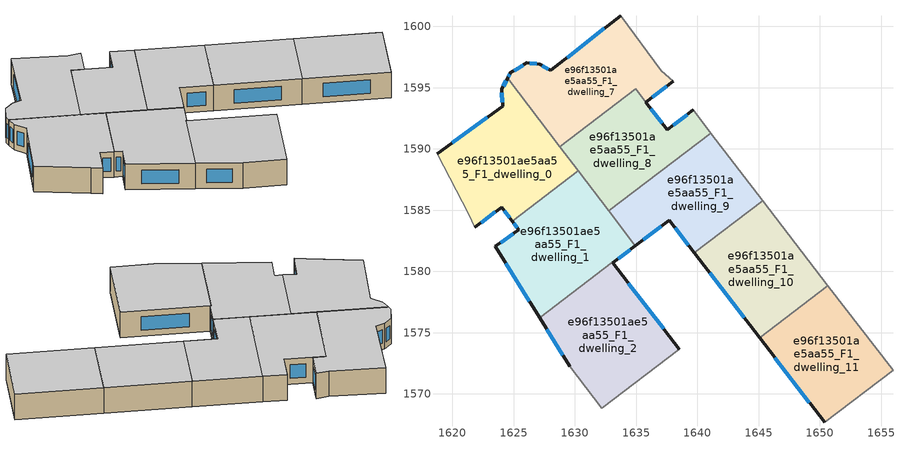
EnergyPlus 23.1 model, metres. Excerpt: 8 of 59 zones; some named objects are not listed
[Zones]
e96f13501ae5aa55_F1_dwelling_0
 floor to e96f13501ae5aa55_F0_dwelling_0 (EU_floor_Construction): 1624.52,1595.78 1630.28,1588.21 1624.89,1584.1 1624.03,1585.24 1621.85,1583.6 1621.34,1584.65 1618.76,1589.59 1624.1,1593.5 1624.03,1594.9 z3
 wall outside (EU_wall_Construction): 1624.52,1595.78 1624.03,1594.9 1624.1,1593.5 1618.76,1589.59 / 1621.85,1583.6 1624.03,1585.24 1624.89,1584.1 z3:6
 wall adiabatic (EU_wall_Construction): 1618.76,1589.59 1621.34,1584.65 1621.85,1583.6 z3:6
 wall to e96f13501ae5aa55_F1_dwelling_1 (EU_wall_Construction): 1624.89,1584.1 1630.28,1588.21 z3:6
 wall to e96f13501ae5aa55_F1_dwelling_7 (EU_wall_Construction): 1628.79,1590.17 1624.52,1595.78 z3:6
 wall to e96f13501ae5aa55_F1_dwelling_8 (EU_wall_Construction): 1630.28,1588.21 1628.79,1590.17 z3:6
 window (EU_Window_Construction): 1622.85,1592.58 1620.01,1590.51 / 1624.05,1594.57 1624.09,1593.83 / 1624.4,1595.57 1624.15,1595.11 / 1624.24,1584.97 1624.69,1584.37 / 1622.37,1583.99 1623.52,1584.85 z3.7:5.3
 ceiling to e96f13501ae5aa55_F2_dwelling_0 (EU_floor_Construction): 1630.28,1588.21 1624.52,1595.78 1624.03,1594.9 1624.1,1593.5 1618.76,1589.59 1621.34,1584.65 1621.85,1583.6 1624.03,1585.24 1624.89,1584.1 z6
e96f13501ae5aa55_F1_dwelling_1
 floor to e96f13501ae5aa55_F0_dwelling_1 (EU_floor_Construction): 1630.28,1588.21 1634.91,1582.15 1634.95,1582.1 1633.11,1580.7 1633.07,1580.75 1627.12,1576.21 1623.5,1582.04 1625.41,1583.41 1624.89,1584.1 z3
 wall outside (EU_wall_Construction): 1624.89,1584.1 1625.41,1583.41 1623.5,1582.04 1627.12,1576.21 / 1633.11,1580.7 1634.95,1582.1 z3:6
 wall to e96f13501ae5aa55_F1_dwelling_2 (EU_wall_Construction): 1627.12,1576.21 1633.07,1580.74 / 1633.07,1580.75 1633.11,1580.7 z3:6
 wall to e96f13501ae5aa55_F1_dwelling_8 (EU_wall_Construction): 1632.78,1584.94 1630.28,1588.21 z3:6
 wall to e96f13501ae5aa55_F1_dwelling_9 (EU_wall_Construction): 1634.95,1582.1 1634.91,1582.15 1632.78,1584.94 z3:6
 window (EU_Window_Construction): 1624.35,1580.67 1626.27,1577.58 / 1624.97,1583.09 1623.95,1582.36 / 1625.02,1583.94 1625.29,1583.57 / 1633.54,1581.03 1634.52,1581.77 z3.7:5.3
 ceiling to e96f13501ae5aa55_F2_dwelling_1 (EU_floor_Construction): 1633.11,1580.7 1634.95,1582.1 1634.91,1582.15 1630.28,1588.21 1624.89,1584.1 1625.41,1583.41 1623.5,1582.04 1627.12,1576.21 1633.07,1580.75 z6
e96f13501ae5aa55_F1_dwelling_10
 floor to e96f13501ae5aa55_F0_dwelling_10 (EU_floor_Construction): 1645.34,1585.77 1650.65,1578.85 1645.07,1574.6 1639.76,1581.52 z3
 wall outside (EU_wall_Construction): 1639.76,1581.52 1645.07,1574.6 z3:6
 wall to e96f13501ae5aa55_F1_dwelling_9 (EU_wall_Construction): 1645.34,1585.77 1639.76,1581.52 z3:6
 wall adiabatic (EU_wall_Construction): 1650.65,1578.85 1645.34,1585.77 z3:6
 wall to e96f13501ae5aa55_F1_dwelling_11 (EU_wall_Construction): 1645.07,1574.6 1650.65,1578.85 z3:6
 window (EU_Window_Construction): 1641.01,1579.89 1643.83,1576.22 z3.7:5.3
 ceiling to e96f13501ae5aa55_F2_dwelling_10 (EU_floor_Construction): 1650.65,1578.85 1645.34,1585.77 1639.76,1581.52 1645.07,1574.6 z6
e96f13501ae5aa55_F1_dwelling_11
 floor to e96f13501ae5aa55_F0_dwelling_11 (EU_floor_Construction): 1650.65,1578.85 1655.97,1571.93 1650.39,1567.67 1645.07,1574.6 z3
 wall outside (EU_wall_Construction): 1645.07,1574.6 1650.39,1567.67 z3:6
 wall adiabatic (EU_wall_Construction): 1655.97,1571.93 1650.65,1578.85 z3:6
 wall to e96f13501ae5aa55_F1_dwelling_12 (EU_wall_Construction): 1650.39,1567.67 1655.97,1571.93 z3:6
 window (EU_Window_Construction): 1646.32,1572.97 1649.14,1569.3 z3.7:5.3
 ceiling to e96f13501ae5aa55_F2_dwelling_11 (EU_floor_Construction): 1655.97,1571.93 1650.65,1578.85 1645.07,1574.6 1650.39,1567.67 z6
e96f13501ae5aa55_F1_dwelling_2
 floor to e96f13501ae5aa55_F0_dwelling_2 (EU_floor_Construction): 1633.11,1580.69 1638.51,1573.66 1632.2,1568.85 1629.59,1572.24 1627.12,1576.21 1633.07,1580.75 z3
 wall outside (EU_wall_Construction): 1627.12,1576.21 1629.59,1572.24 / 1638.51,1573.66 1633.11,1580.69 z3:6
 wall to e96f13501ae5aa55_F1_dwelling_3 (EU_wall_Construction): 1632.2,1568.85 1638.51,1573.66 z3:6
 wall adiabatic (EU_wall_Construction): 1629.59,1572.24 1632.2,1568.85 z3:6
 window (EU_Window_Construction): 1627.7,1575.28 1629.01,1573.18 / 1637.24,1575.31 1634.38,1579.04 z3.7:5.3
 ceiling to e96f13501ae5aa55_F2_dwelling_2 (EU_floor_Construction): 1638.51,1573.66 1633.11,1580.69 1633.07,1580.75 1627.12,1576.21 1629.59,1572.24 1632.2,1568.85 z6
e96f13501ae5aa55_F1_dwelling_7
 floor to e96f13501ae5aa55_F0_dwelling_7 (EU_floor_Construction): 1633.77,1600.88 1637.05,1596.38 1638.04,1595.53 1635.8,1593.82 1634.97,1594.89 1628.79,1590.17 1624.52,1595.78 1624.74,1596.2 1626.1,1597.02 1627.14,1596.9 1628.03,1596.4 z3
 wall outside (EU_wall_Construction): 1635.8,1593.82 1638.04,1595.53 / 1633.77,1600.88 1628.03,1596.4 1627.14,1596.9 1626.1,1597.02 1624.74,1596.2 1624.52,1595.78 z3:6
 wall to e96f13501ae5aa55_F1_dwelling_8 (EU_wall_Construction): 1628.79,1590.17 1634.97,1594.89 1635.8,1593.82 z3:6
 wall adiabatic (EU_wall_Construction): 1638.04,1595.53 1637.05,1596.38 1633.77,1600.88 z3:6
 window (EU_Window_Construction): 1636.33,1594.22 1637.51,1595.13 / 1624.69,1596.1 1624.57,1595.88 / 1625.78,1596.82 1625.06,1596.39 / 1626.89,1596.93 1626.34,1596.99 / 1627.82,1596.52 1627.35,1596.78 / 1632.42,1599.83 1629.38,1597.45 z3.7:5.3
 ceiling to e96f13501ae5aa55_F2_dwelling_7 (EU_floor_Construction): 1635.8,1593.82 1638.04,1595.53 1637.05,1596.38 1633.77,1600.88 1628.03,1596.4 1627.14,1596.9 1626.1,1597.02 1624.74,1596.2 1624.52,1595.78 1628.79,1590.17 1634.97,1594.89 z6
e96f13501ae5aa55_F1_dwelling_8
 floor to e96f13501ae5aa55_F0_dwelling_8 (EU_floor_Construction): 1639.66,1593.18 1641.1,1591.29 1632.78,1584.94 1628.79,1590.17 1634.97,1594.89 1637.54,1591.56 z3
 wall outside (EU_wall_Construction): 1639.66,1593.18 1637.54,1591.56 1635.8,1593.82 z3:6
 wall to e96f13501ae5aa55_F1_dwelling_9 (EU_wall_Construction): 1632.78,1584.94 1641.1,1591.29 z3:6
 wall adiabatic (EU_wall_Construction): 1641.1,1591.29 1639.66,1593.18 z3:6
 window (EU_Window_Construction): 1639.16,1592.8 1638.04,1591.94 / 1637.13,1592.09 1636.21,1593.29 z3.7:5.3
 ceiling to e96f13501ae5aa55_F2_dwelling_8 (EU_floor_Construction): 1641.1,1591.29 1639.66,1593.18 1637.54,1591.56 1634.97,1594.89 1628.79,1590.17 1632.78,1584.94 z6
e96f13501ae5aa55_F1_dwelling_9
 floor to e96f13501ae5aa55_F0_dwelling_9 (EU_floor_Construction): 1641.1,1591.29 1645.34,1585.77 1639.76,1581.52 1637.7,1584.2 1634.95,1582.1 1632.78,1584.94 z3
 wall outside (EU_wall_Construction): 1634.95,1582.1 1637.7,1584.2 1639.76,1581.52 z3:6
 wall adiabatic (EU_wall_Construction): 1645.34,1585.77 1641.1,1591.29 z3:6
 window (EU_Window_Construction): 1635.59,1582.59 1637.05,1583.7 / 1638.18,1583.57 1639.28,1582.15 z3.7:5.3
 ceiling to e96f13501ae5aa55_F2_dwelling_9 (EU_floor_Construction): 1645.34,1585.77 1641.1,1591.29 1632.78,1584.94 1634.95,1582.1 1637.7,1584.2 1639.76,1581.52 z6
[Building]
EU S2 Campaign: North Axis=0; Terrain=City; Solar Distribution=FullExterior
[Site:Location]
Budapest.Ferenc.Liszt.Intl.AP: Latitude=47.437; Longitude=19.256; Time Zone=1; Elevation=185
[SizingPeriod:WeatherFileDays]
AnnualSizingPeriod: Begin Month=1; Begin Day of Month=1; End Month=12; End Day of Month=31; Day of Week for Start Day=Monday; Use Weather File Daylight Saving Period=No; Use Weather File Rain and Snow Indicators=No
[MATERIAL]
EU_InternalMass_Material: Roughness=MediumRough; Thickness=0.1; Conductivity=1; Density=1800; Specific Heat=900; Thermal Absorptance=0.9; Solar Absorptance=0.7; Visible Absorptance=0.7
[MATERIAL:NOMASS] Roughness=MediumRough; Thermal Absorptance=0.9; Solar Absorptance=0.7; Visible Absorptance=0.7
Name | Thermal Resistance
EU_wall_NoMass | 0.832559
EU_floor_NoMass | 0.872794
[WINDOWMATERIAL:SIMPLEGLAZINGSYSTEM]
EU_Window_SimpleGlazing: UFactor=2.79869; Solar Heat Gain Coefficient=0.75; Visible Transmittance=0.75
[CONSTRUCTION]
EU_wall_Construction: EU_wall_NoMass
EU_floor_Construction: EU_floor_NoMass
EU_Window_Construction: EU_Window_SimpleGlazing
EU_InternalMass_Construction: EU_InternalMass_Material
[ZONE] Type=1; Multiplier=1; Ceiling Height=autocalculate; Floor Area=autocalculate; Part of Total Floor Area=Yes
Name | Volume
e96f13501ae5aa55_F1_dwelling_0 | 209.892
e96f13501ae5aa55_F1_dwelling_1 | 210.311
e96f13501ae5aa55_F1_dwelling_10 | 183.678
e96f13501ae5aa55_F1_dwelling_11 | 183.66
e96f13501ae5aa55_F1_dwelling_2 | 209.464
e96f13501ae5aa55_F1_dwelling_7 | 194.554
e96f13501ae5aa55_F1_dwelling_8 | 172.778
e96f13501ae5aa55_F1_dwelling_9 | 183.665
[INTERNALMASS] Construction=EU_InternalMass_Construction
Name | Zone or ZoneList | Surface Area
e96f13501ae5aa55_F1_dwelling_0_EU_InternalMass | e96f13501ae5aa55_F1_dwelling_0 | 69.9641
e96f13501ae5aa55_F1_dwelling_1_EU_InternalMass | e96f13501ae5aa55_F1_dwelling_1 | 70.1036
e96f13501ae5aa55_F1_dwelling_2_EU_InternalMass | e96f13501ae5aa55_F1_dwelling_2 | 69.8215
e96f13501ae5aa55_F1_dwelling_7_EU_InternalMass | e96f13501ae5aa55_F1_dwelling_7 | 64.8514
e96f13501ae5aa55_F1_dwelling_8_EU_InternalMass | e96f13501ae5aa55_F1_dwelling_8 | 57.5923
e96f13501ae5aa55_F1_dwelling_9_EU_InternalMass | e96f13501ae5aa55_F1_dwelling_9 | 61.2219
e96f13501ae5aa55_F1_dwelling_10_EU_InternalMass | e96f13501ae5aa55_F1_dwelling_10 | 61.226
e96f13501ae5aa55_F1_dwelling_11_EU_InternalMass | e96f13501ae5aa55_F1_dwelling_11 | 61.2199
[OTHEREQUIPMENT] Fuel Type=Electricity; Design Level Calculation Method=Watts/Area; Power per Zone Floor Area=1; Fraction Latent=0; Fraction Radiant=0; Fraction Lost=0; Carbon Dioxide Generation Rate=0; EndUse Subcategory=EU_Step8_InternalGains
Name | Zone or ZoneList or Space or SpaceList | Schedule
EU_Step8_InternalGain_e96f13501ae5aa55_F1_dwelling_0_f000 | e96f13501ae5aa55_F1_dwelling_0 | EU_Step8_GainSchedule_e96f13501ae5aa55_F1_dwelling_0_f000
EU_Step8_InternalGain_e96f13501ae5aa55_F1_dwelling_1_f000 | e96f13501ae5aa55_F1_dwelling_1 | EU_Step8_GainSchedule_e96f13501ae5aa55_F1_dwelling_1_f000
EU_Step8_InternalGain_e96f13501ae5aa55_F1_dwelling_2_f000 | e96f13501ae5aa55_F1_dwelling_2 | EU_Step8_GainSchedule_e96f13501ae5aa55_F1_dwelling_2_f000
EU_Step8_InternalGain_e96f13501ae5aa55_F1_dwelling_7_f000 | e96f13501ae5aa55_F1_dwelling_7 | EU_Step8_GainSchedule_e96f13501ae5aa55_F1_dwelling_7_f000
EU_Step8_InternalGain_e96f13501ae5aa55_F1_dwelling_8_f000 | e96f13501ae5aa55_F1_dwelling_8 | EU_Step8_GainSchedule_e96f13501ae5aa55_F1_dwelling_8_f000
EU_Step8_InternalGain_e96f13501ae5aa55_F1_dwelling_9_f000 | e96f13501ae5aa55_F1_dwelling_9 | EU_Step8_GainSchedule_e96f13501ae5aa55_F1_dwelling_9_f000
EU_Step8_InternalGain_e96f13501ae5aa55_F1_dwelling_10_f000 | e96f13501ae5aa55_F1_dwelling_10 | EU_Step8_GainSchedule_e96f13501ae5aa55_F1_dwelling_10_f000
EU_Step8_InternalGain_e96f13501ae5aa55_F1_dwelling_11_f000 | e96f13501ae5aa55_F1_dwelling_11 | EU_Step8_GainSchedule_e96f13501ae5aa55_F1_dwelling_11_f000
[ZONEVENTILATION:DESIGNFLOWRATE] Schedule=EU_AlwaysOn; Design Flow Rate Calculation Method=AirChanges/Hour; Air Changes per Hour=0.475469; Ventilation Type=Natural; Fan Pressure Rise=0; Fan Total Efficiency=1; Constant Term Coefficient=1; Temperature Term Coefficient=0; Velocity Term Coefficient=0; Velocity Squared Term Coefficient=0; Minimum Indoor Temperature=-100; Maximum Indoor Temperature=100; Delta Temperature=-100; Minimum Outdoor Temperature=-100; Maximum Outdoor Temperature=100; Maximum Wind Speed=40
Name | Zone or ZoneList or Space or SpaceList
EU_ConstantAir_e96f13501ae5aa55_F1_dwelling_0 | e96f13501ae5aa55_F1_dwelling_0
EU_ConstantAir_e96f13501ae5aa55_F1_dwelling_1 | e96f13501ae5aa55_F1_dwelling_1
EU_ConstantAir_e96f13501ae5aa55_F1_dwelling_2 | e96f13501ae5aa55_F1_dwelling_2
EU_ConstantAir_e96f13501ae5aa55_F1_dwelling_7 | e96f13501ae5aa55_F1_dwelling_7
EU_ConstantAir_e96f13501ae5aa55_F1_dwelling_8 | e96f13501ae5aa55_F1_dwelling_8
EU_ConstantAir_e96f13501ae5aa55_F1_dwelling_9 | e96f13501ae5aa55_F1_dwelling_9
EU_ConstantAir_e96f13501ae5aa55_F1_dwelling_10 | e96f13501ae5aa55_F1_dwelling_10
EU_ConstantAir_e96f13501ae5aa55_F1_dwelling_11 | e96f13501ae5aa55_F1_dwelling_11
[HVACTEMPLATE:ZONE:IDEALLOADSAIRSYSTEM] System Availability Schedule=EU_AlwaysOn; Maximum Heating Supply Air Temperature=50; Minimum Cooling Supply Air Temperature=13; Maximum Heating Supply Air Humidity Ratio=0.0156; Minimum Cooling Supply Air Humidity Ratio=0.0077; Heating Limit=NoLimit; Cooling Limit=NoLimit; Heating Availability Schedule=EU_AlwaysOn; Cooling Availability Schedule=EU_CoolingOff; Dehumidification Control Type=ConstantSensibleHeatRatio; Cooling Sensible Heat Ratio=0.7; Dehumidification Setpoint=60; Humidification Control Type=None; Humidification Setpoint=30; Outdoor Air Method=None; Outdoor Air Flow Rate per Person=0.00944; Outdoor Air Flow Rate per Zone Floor Area=0; Outdoor Air Flow Rate per Zone=0; Demand Controlled Ventilation Type=None; Outdoor Air Economizer Type=NoEconomizer; Heat Recovery Type=None; Sensible Heat Recovery Effectiveness=0.7; Latent Heat Recovery Effectiveness=0.65
Name | Template Thermostat
e96f13501ae5aa55_F1_dwelling_0 | EU_HeatOnly_e96f13501ae5aa55_F1_dwelling_0
e96f13501ae5aa55_F1_dwelling_1 | EU_HeatOnly_e96f13501ae5aa55_F1_dwelling_1
e96f13501ae5aa55_F1_dwelling_2 | EU_HeatOnly_e96f13501ae5aa55_F1_dwelling_2
e96f13501ae5aa55_F1_dwelling_7 | EU_HeatOnly_e96f13501ae5aa55_F1_dwelling_7
e96f13501ae5aa55_F1_dwelling_8 | EU_HeatOnly_e96f13501ae5aa55_F1_dwelling_8
e96f13501ae5aa55_F1_dwelling_9 | EU_HeatOnly_e96f13501ae5aa55_F1_dwelling_9
e96f13501ae5aa55_F1_dwelling_10 | EU_HeatOnly_e96f13501ae5aa55_F1_dwelling_10
e96f13501ae5aa55_F1_dwelling_11 | EU_HeatOnly_e96f13501ae5aa55_F1_dwelling_11
[SIZING:ZONE] Zone Cooling Design Supply Air Temperature Input Method=SupplyAirTemperature; Zone Cooling Design Supply Air Temperature=13; Zone Heating Design Supply Air Temperature Input Method=SupplyAirTemperature; Zone Heating Design Supply Air Temperature=50; Zone Cooling Design Supply Air Humidity Ratio=0.008; Zone Heating Design Supply Air Humidity Ratio=0.008; Cooling Design Air Flow Method=DesignDay; Cooling Design Air Flow Rate=0; Cooling Minimum Air Flow per Zone Floor Area=0.000762; Cooling Minimum Air Flow=0; Cooling Minimum Air Flow Fraction=0.2; Heating Design Air Flow Method=DesignDay; Heating Design Air Flow Rate=0; Heating Maximum Air Flow per Zone Floor Area=0.002032; Heating Maximum Air Flow=0.141576; Heating Maximum Air Flow Fraction=0.3; Account for Dedicated Outdoor Air System=No; Dedicated Outdoor Air System Control Strategy=NeutralSupplyAir; Dedicated Outdoor Air Low Setpoint Temperature for Design=autosize; Dedicated Outdoor Air High Setpoint Temperature for Design=autosize; Zone Load Sizing Method=Sensible Load Only No Latent Load; Zone Latent Cooling Design Supply Air Humidity Ratio Input Method=HumidityRatioDifference; Zone Cooling Design Supply Air Humidity Ratio Difference=0.005; Zone Latent Heating Design Supply Air Humidity Ratio Input Method=HumidityRatioDifference; Zone Humidification Design Supply Air Humidity Ratio Difference=0.005
e96f13501ae5aa55_F1_dwelling_0; e96f13501ae5aa55_F1_dwelling_1; e96f13501ae5aa55_F1_dwelling_2; e96f13501ae5aa55_F1_dwelling_7; e96f13501ae5aa55_F1_dwelling_8; e96f13501ae5aa55_F1_dwelling_9; e96f13501ae5aa55_F1_dwelling_10; e96f13501ae5aa55_F1_dwelling_11
[SCHEDULE:CONSTANT]
Name | Hourly Value
EU_AlwaysOn | 1
EU_CoolingOff | 0
[SCHEDULE:FILE] Column Number=1; Rows to Skip at Top=0; Number of Hours of Data=8760; Column Separator=Comma; Interpolate to Timestep=No; Minutes per Item=60; Adjust Schedule for Daylight Savings=Yes
Name | File
EU_Step8_GainSchedule_e96f13501ae5aa55_F1_dwelling_0_f000 | ../../schedules/e96f13501ae5aa55/e96f13501ae5aa55_F1_dwelling_0_f000_gain.csv
EU_Step8_GainSchedule_e96f13501ae5aa55_F1_dwelling_1_f000 | ../../schedules/e96f13501ae5aa55/e96f13501ae5aa55_F1_dwelling_1_f000_gain.csv
EU_Step8_GainSchedule_e96f13501ae5aa55_F1_dwelling_2_f000 | ../../schedules/e96f13501ae5aa55/e96f13501ae5aa55_F1_dwelling_2_f000_gain.csv
EU_Step8_GainSchedule_e96f13501ae5aa55_F1_dwelling_7_f000 | ../../schedules/e96f13501ae5aa55/e96f13501ae5aa55_F1_dwelling_7_f000_gain.csv
EU_Step8_GainSchedule_e96f13501ae5aa55_F1_dwelling_8_f000 | ../../schedules/e96f13501ae5aa55/e96f13501ae5aa55_F1_dwelling_8_f000_gain.csv
EU_Step8_GainSchedule_e96f13501ae5aa55_F1_dwelling_9_f000 | ../../schedules/e96f13501ae5aa55/e96f13501ae5aa55_F1_dwelling_9_f000_gain.csv
EU_Step8_GainSchedule_e96f13501ae5aa55_F1_dwelling_10_f000 | ../../schedules/e96f13501ae5aa55/e96f13501ae5aa55_F1_dwelling_10_f000_gain.csv
EU_Step8_GainSchedule_e96f13501ae5aa55_F1_dwelling_11_f000 | ../../schedules/e96f13501ae5aa55/e96f13501ae5aa55_F1_dwelling_11_f000_gain.csv
